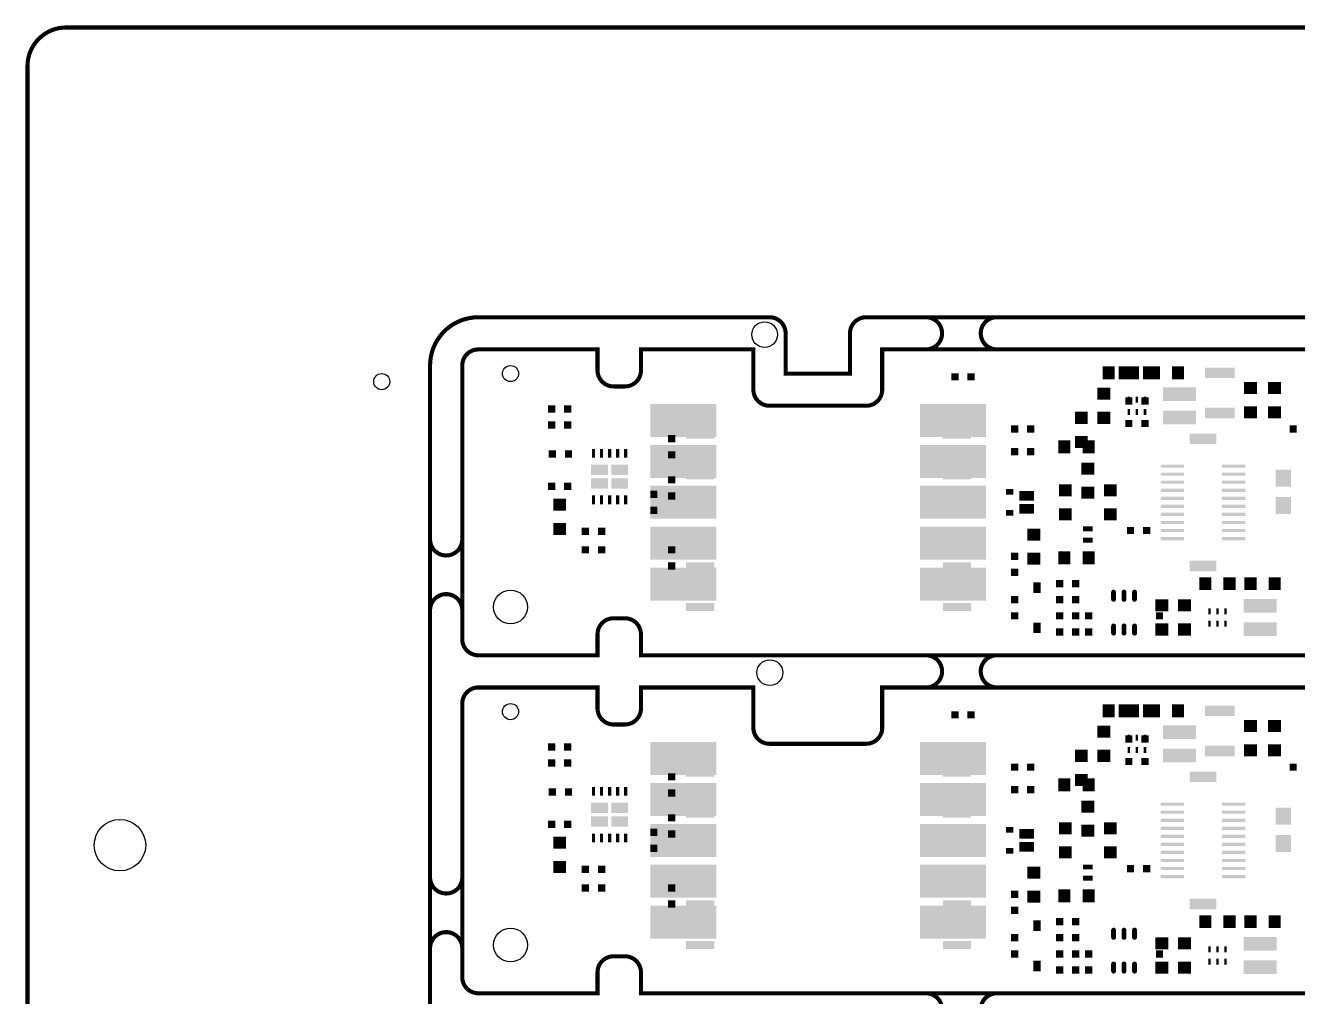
# Model space of a CAD drawing. Header units: inches. Extents: x -27 to 277, y -39 to 189.
# Drawn here: x -27.1 to 51.9, y 127.8 to 188.1 of the extents above; entities that cross this region are included whole.
import ezdxf

# ---------------------------------------------------------------- set-up
doc = ezdxf.new("R2010")
doc.units = ezdxf.units.IN
doc.header["$MEASUREMENT"] = 0
doc.layers.get('0').update_dxf_attribs({"color": 1})
for name, color, linetype in [('11_SPB', 52, 'Continuous'), ('12_SPT', 92, 'Continuous'), ('5_OL', 132, 'Continuous')]:
    doc.layers.add(name, color=color, linetype=linetype)

# ---------------------------------------------------------------- blocks, each defined once
blk = doc.blocks.new('D44ROUND2_10058X2_10058')
blk.add_circle((0, 0), 1.05)
blk = doc.blocks.new('D45ROUND1X1')
blk.add_circle((0, 0), 0.5)
blk = doc.blocks.new('D46ROUND3_2004X3_2004')
blk.add_circle((0, 0), 1.6)
blk = doc.blocks.new('D47ROUND1_6002X1_6002')
blk.add_circle((0, 0), 0.8)
blk = doc.blocks.new('D175RECTANGLE0_15001X0_38001')
blk.add_solid([(-0.075005, -0.190005), (0.075005, -0.190005), (-0.075005, 0.190005), (0.075005, 0.190005)])
blk = doc.blocks.new('D176RECTANGLE2_05001X0_85001')
blk.add_solid([(-1.025005, -0.425005), (1.025005, -0.425005), (-1.025005, 0.425005), (1.025005, 0.425005)])
blk = doc.blocks.new('D180RECTANGLE1_85001X0_65001')
blk.add_solid([(-0.925005, -0.325005), (0.925005, -0.325005), (-0.925005, 0.325005), (0.925005, 0.325005)])
blk = doc.blocks.new('D179RECTANGLE0_8X0_75001')
blk.add_solid([(-0.4, -0.375005), (0.4, -0.375005), (-0.4, 0.375005), (0.4, 0.375005)])
blk = doc.blocks.new('D184RECTANGLE0_75001X0_8')
blk.add_solid([(-0.375005, -0.4), (0.375005, -0.4), (-0.375005, 0.4), (0.375005, 0.4)])
blk = doc.blocks.new('D177SQUARE0_45001X0_45001')
blk.add_solid([(-0.225005, -0.225005), (0.225005, -0.225005), (-0.225005, 0.225005), (0.225005, 0.225005)])
blk = doc.blocks.new('D186RECTANGLE4_09999X2_05001')
blk.add_solid([(-2.049995, -1.025005), (2.049995, -1.025005), (-2.049995, 1.025005), (2.049995, 1.025005)])
blk = doc.blocks.new('D194RECTANGLE0_95001X1_05001')
blk.add_solid([(-0.475005, -0.525005), (0.475005, -0.525005), (-0.475005, 0.525005), (0.475005, 0.525005)])
blk = doc.blocks.new('D188OBLONG0_3X0_75001', base_point=(0.15, 0.375))
at = {"const_width": 0.15}
blk.add_lwpolyline([(0.075, 0.15, 1), (0.225, 0.15), (0.225, 0.60001, 1), (0.075, 0.60001), (0.075, 0.15)], format="xyb", dxfattribs=at)
blk = doc.blocks.new('D199RECTANGLE1_45001X0_2')
blk.add_solid([(-0.725005, -0.1), (0.725005, -0.1), (-0.725005, 0.1), (0.725005, 0.1)])
blk = doc.blocks.new('D200RECTANGLE1_65001X0_65001')
blk.add_solid([(-0.825005, -0.325005), (0.825005, -0.325005), (-0.825005, 0.325005), (0.825005, 0.325005)])
blk = doc.blocks.new('D201RECTANGLE1_75001X0_48999')
blk.add_solid([(-0.875005, -0.244995), (0.875005, -0.244995), (-0.875005, 0.244995), (0.875005, 0.244995)])
blk = doc.blocks.new('D202RECTANGLE0_6X0_3')
blk.add_solid([(-0.3, -0.15), (0.3, -0.15), (-0.3, 0.15), (0.3, 0.15)])
blk = doc.blocks.new('D203RECTANGLE0_2X0_55001')
blk.add_solid([(-0.1, -0.275005), (0.1, -0.275005), (-0.1, 0.275005), (0.1, 0.275005)])
blk = doc.blocks.new('D206RECTANGLE0_45001X0_35001')
blk.add_solid([(-0.225005, -0.175005), (0.225005, -0.175005), (-0.225005, 0.175005), (0.225005, 0.175005)])
blk = doc.blocks.new('D210RECTANGLE0_45001X0_65001')
blk.add_solid([(-0.225005, -0.325005), (0.225005, -0.325005), (-0.225005, 0.325005), (0.225005, 0.325005)])
blk = doc.blocks.new('D211RECTANGLE1_05001X0_65001')
blk.add_solid([(-0.525005, -0.325005), (0.525005, -0.325005), (-0.525005, 0.325005), (0.525005, 0.325005)])
blk = doc.blocks.new('D212RECTANGLE0_9X0_6')
blk.add_solid([(-0.45, -0.3), (0.45, -0.3), (-0.45, 0.3), (0.45, 0.3)])

msp = doc.modelspace()

# ---------------------------------------------------------------- linework, layer by layer
at = {"layer": '5_OL', "const_width": 0.254}
for points in [[(-27.0002, 185.60034, -0.414214), (-24.5999, 188.00064)], [(-1.99898, 166.99992, -0.414214), (1.00076, 169.99966)], [(19.08048, 169.99966, -0.414214), (20.08124, 168.9989)], [(24.0792, 168.9989, -0.414214), (25.07996, 169.99966)], [(28.80106, 169.99966, -0.414214), (29.79928, 168.9989)], [(32.19958, 168.9989, -0.414214), (33.20034, 169.99966)], [(29.79928, 168.9989, -0.413469), (28.80106, 168.00068)], [(33.20034, 168.00068, -0.41347), (32.19958, 168.9989)], [(1.00076, 168.00068, 0.414214), (0, 166.99992)], [(1.00076, 168.00068, 0.414214), (0, 166.99992)], [(9.40054, 165.69944, -0.414214), (8.39978, 166.7002)], [(9.40054, 165.69944, -0.414214), (8.39978, 166.7002)], [(11.0998, 166.7002, -0.414214), (10.09904, 165.69944)], [(11.0998, 166.7002, -0.414214), (10.09904, 165.69944)], [(19.08048, 164.50056, -0.41347), (18.07972, 165.49878)], [(19.08048, 164.50056, -0.41347), (18.07972, 165.49878)], [(26.08072, 165.49878, -0.414214), (25.07996, 164.50056)], [(26.08072, 165.49878, -0.414214), (25.07996, 164.50056)], [(-1.00076, 155.19908, -0.414214), (-1.99898, 156.19984)], [(0, 156.19984, -0.414214), (-1.00076, 155.19908)], [(-1.99898, 151.80056, -0.413469), (-1.00076, 152.79878)], [(-1.00076, 152.79878, -0.41347), (0, 151.80056)], [(8.39978, 150.29942, -0.414214), (9.40054, 151.30018)], [(8.39978, 150.29942, -0.414214), (9.40054, 151.30018)], [(10.09904, 151.30018, -0.414214), (11.0998, 150.29942)], [(10.09904, 151.30018, -0.414214), (11.0998, 150.29942)], [(0, 149.9997, 0.414214), (1.00076, 148.99894)], [(0, 149.9997, 0.414214), (1.00076, 148.99894)], [(28.80106, 148.99894, -0.413469), (29.79928, 148.00072)], [(28.80106, 148.99894, -0.413469), (29.79928, 148.00072)], [(32.19958, 148.00072, -0.414214), (33.20034, 148.99894)], [(32.19958, 148.00072, -0.414214), (33.20034, 148.99894)], [(29.79928, 148.00072, -0.41347), (28.80106, 146.99996)], [(29.79928, 148.00072, -0.41347), (28.80106, 146.99996)], [(33.20034, 146.99996, -0.414214), (32.19958, 148.00072)], [(33.20034, 146.99996, -0.414214), (32.19958, 148.00072)], [(1.00076, 146.99996, 0.414214), (0, 145.9992)], [(1.00076, 146.99996, 0.414214), (0, 145.9992)], [(9.40054, 144.69872, -0.414214), (8.39978, 145.69948)], [(9.40054, 144.70126, -0.41347), (8.39978, 145.69948)], [(11.0998, 145.69948, -0.414214), (10.09904, 144.69872)], [(11.0998, 145.69948, -0.414214), (10.09904, 144.70126)], [(19.08048, 143.49984, -0.414214), (18.07972, 144.5006)], [(19.08048, 143.49984, -0.414214), (18.07972, 144.5006)], [(26.08072, 144.5006, -0.414214), (25.07996, 143.49984)], [(26.08072, 144.5006, -0.414214), (25.07996, 143.49984)], [(-1.00076, 134.2009, -0.413469), (-1.99898, 135.19912)], [(-1.00076, 134.2009, -0.413469), (-1.99898, 135.19912)], [(0, 135.19912, -0.414214), (-1.00076, 134.2009)], [(0, 135.19912, -0.414214), (-1.00076, 134.2009)], [(-1.99898, 130.79984, -0.41347), (-1.00076, 131.8006)], [(-1.99898, 130.79984, -0.41347), (-1.00076, 131.8006)], [(-1.00076, 131.8006, -0.414214), (0, 130.79984)], [(-1.00076, 131.8006, -0.414214), (0, 130.79984)], [(8.39978, 129.2987, -0.414214), (9.40054, 130.29946)], [(8.39978, 129.30124, -0.414214), (9.40054, 130.29946)], [(10.09904, 130.29946, -0.414214), (11.0998, 129.2987)], [(10.09904, 130.29946, -0.41347), (11.0998, 129.30124)], [(0, 128.99898, 0.414214), (1.00076, 128.00076)], [(0, 128.99898, 0.414214), (1.00076, 128.00076)], [(28.80106, 128.00076, -0.414214), (29.79928, 127)], [(32.19958, 127, -0.414214), (33.20034, 128.00076)]]:
    msp.add_lwpolyline(points, format="xyb", dxfattribs=at)
for points in [[(274.1295, 188.00064), (-24.5999, 188.00064)], [(-27.0002, 185.60034), (-27.0002, -36.10102)], [(1.00076, 169.99966), (19.08048, 169.99966)], [(25.07996, 169.99966), (118.999, 169.99966)], [(20.08124, 168.9989), (20.08124, 166.49954), (24.0792, 166.49954), (24.0792, 168.9989)], [(8.39978, 166.7002), (8.39978, 168.00068), (1.00076, 168.00068)], [(8.39978, 166.7002), (8.39978, 168.00068), (1.00076, 168.00068)], [(18.07972, 165.49878), (18.07972, 168.00068), (11.0998, 168.00068), (11.0998, 166.7002)], [(18.07972, 165.49878), (18.07972, 168.00068), (11.0998, 168.00068), (11.0998, 166.7002)], [(118.00078, 163.4998), (118.00078, 168.00068), (26.08072, 168.00068), (26.08072, 165.49878)], [(118.00078, 163.4998), (118.00078, 168.00068), (26.08072, 168.00068), (26.08072, 165.49878)], [(-1.99898, -18.00098), (-1.99898, 166.99992)], [(0, 166.99992), (0, 149.9997)], [(0, 166.99992), (0, 149.9997)], [(10.09904, 165.69944), (9.40054, 165.69944)], [(10.09904, 165.69944), (9.40054, 165.69944)], [(25.07996, 164.50056), (19.08048, 164.50056)], [(25.07996, 164.50056), (19.08048, 164.50056)], [(11.0998, 150.29942), (11.0998, 148.99894), (118.00078, 148.99894), (118.00078, 153.49982)], [(11.0998, 150.29942), (11.0998, 148.99894), (118.00078, 148.99894), (118.00078, 153.49982)], [(9.40054, 151.30018), (10.09904, 151.30018)], [(9.40054, 151.30018), (10.09904, 151.30018)], [(1.00076, 148.99894), (8.39978, 148.99894), (8.39978, 150.29942)], [(1.00076, 148.99894), (8.39978, 148.99894), (8.39978, 150.29942)], [(8.39978, 145.69948), (8.39978, 146.99996), (1.00076, 146.99996)], [(8.39978, 145.69948), (8.39978, 146.99996), (1.00076, 146.99996)], [(18.07972, 144.5006), (18.07972, 146.99996), (11.0998, 146.99996), (11.0998, 145.69948)], [(18.07972, 144.5006), (18.07972, 146.99996), (11.0998, 146.99996), (11.0998, 145.69948)], [(118.00078, 142.49908), (118.00078, 146.99996), (26.08072, 146.99996), (26.08072, 144.5006)], [(118.00078, 142.49908), (118.00078, 146.99996), (26.08072, 146.99996), (26.08072, 144.5006)], [(0, 145.9992), (0, 128.99898)], [(0, 145.9992), (0, 128.99898)], [(10.09904, 144.70126), (9.40054, 144.70126)], [(10.09904, 144.69872), (9.40054, 144.69872)], [(25.07996, 143.49984), (19.08048, 143.49984)], [(25.07996, 143.49984), (19.08048, 143.49984)], [(11.0998, 129.2987), (11.0998, 128.00076), (118.00078, 128.00076), (118.00078, 132.4991)], [(11.0998, 129.30124), (11.0998, 128.00076), (118.00078, 128.00076), (118.00078, 132.4991)], [(9.40054, 130.29946), (10.09904, 130.29946)], [(9.40054, 130.29946), (10.09904, 130.29946)], [(1.00076, 128.00076), (8.39978, 128.00076), (8.39978, 129.30124)], [(1.00076, 128.00076), (8.39978, 128.00076), (8.39978, 129.2987)]]:
    msp.add_lwpolyline(points, dxfattribs=at)

# ---------------------------------------------------------------- block references
at = {"layer": '11_SPB'}
for name, p in [('D45ROUND1X1', (2.99974, 166.49954)), ('D184RECTANGLE0_75001X0_8', (41.15054, 166.55034)), ('D184RECTANGLE0_75001X0_8', (42.64914, 166.55034)), ('D180RECTANGLE1_85001X0_65001', (47.05096, 166.55034)), ('D179RECTANGLE0_8X0_75001', (48.95088, 165.60038)), ('D179RECTANGLE0_8X0_75001', (50.44948, 165.60038)), ('D179RECTANGLE0_8X0_75001', (39.85006, 165.24986)), ('D176RECTANGLE2_05001X0_85001', (44.54906, 165.22446)), ('D186RECTANGLE4_09999X2_05001', (13.72616, 163.58108)), ('D186RECTANGLE4_09999X2_05001', (30.47492, 163.58108)), ('D175RECTANGLE0_15001X0_38001', (41.39946, 164.8841)), ('D175RECTANGLE0_15001X0_38001', (41.89984, 164.8841)), ('D175RECTANGLE0_15001X0_38001', (42.40022, 164.8841)), ('D180RECTANGLE1_85001X0_65001', (47.05096, 164.05098)), ('D179RECTANGLE0_8X0_75001', (48.95088, 164.09924)), ('D179RECTANGLE0_8X0_75001', (50.44948, 164.09924)), ('D179RECTANGLE0_8X0_75001', (38.45052, 163.74872)), ('D179RECTANGLE0_8X0_75001', (39.85006, 163.74872)), ('D175RECTANGLE0_15001X0_38001', (41.39946, 164.11448)), ('D175RECTANGLE0_15001X0_38001', (41.89984, 164.11448)), ('D175RECTANGLE0_15001X0_38001', (42.40022, 164.11448)), ('D176RECTANGLE2_05001X0_85001', (44.54906, 163.77412)), ('D177SQUARE0_45001X0_45001', (51.6001, 163.05022)), ('D186RECTANGLE4_09999X2_05001', (13.72616, 161.04108)), ('D186RECTANGLE4_09999X2_05001', (30.47492, 161.04108)), ('D179RECTANGLE0_8X0_75001', (38.45052, 162.25012)), ('D194RECTANGLE0_95001X1_05001', (51.00066, 159.99968)), ('D186RECTANGLE4_09999X2_05001', (13.72616, 158.50108)), ('D186RECTANGLE4_09999X2_05001', (30.47492, 158.50108)), ('D194RECTANGLE0_95001X1_05001', (51.00066, 158.30042)), ('D186RECTANGLE4_09999X2_05001', (13.72616, 155.96108)), ('D186RECTANGLE4_09999X2_05001', (30.47492, 155.96108)), ('D186RECTANGLE4_09999X2_05001', (13.72616, 153.42108)), ('D186RECTANGLE4_09999X2_05001', (30.47492, 153.42108)), ('D184RECTANGLE0_75001X0_8', (46.14926, 153.44902)), ('D184RECTANGLE0_75001X0_8', (47.6504, 153.44902)), ('D184RECTANGLE0_75001X0_8', (48.95088, 153.44902)), ('D184RECTANGLE0_75001X0_8', (50.44948, 153.44902)), ('D188OBLONG0_3X0_75001', (40.4495, 152.69972)), ('D188OBLONG0_3X0_75001', (41.09974, 152.69972)), ('D188OBLONG0_3X0_75001', (41.74998, 152.69972)), ('D179RECTANGLE0_8X0_75001', (43.44924, 152.10028)), ('D179RECTANGLE0_8X0_75001', (44.84878, 152.10028)), ('D176RECTANGLE2_05001X0_85001', (49.55032, 152.07488)), ('D175RECTANGLE0_15001X0_38001', (46.40072, 151.73452)), ('D175RECTANGLE0_15001X0_38001', (46.9011, 151.73452)), ('D175RECTANGLE0_15001X0_38001', (47.39894, 151.73452)), ('D177SQUARE0_45001X0_45001', (38.9001, 151.45004)), ('D188OBLONG0_3X0_75001', (40.4495, 150.59914)), ('D188OBLONG0_3X0_75001', (41.74998, 150.59914)), ('D179RECTANGLE0_8X0_75001', (43.44924, 150.59914)), ('D179RECTANGLE0_8X0_75001', (44.84878, 150.59914)), ('D175RECTANGLE0_15001X0_38001', (46.40072, 150.9649)), ('D175RECTANGLE0_15001X0_38001', (46.9011, 150.9649)), ('D175RECTANGLE0_15001X0_38001', (47.39894, 150.9649)), ('D176RECTANGLE2_05001X0_85001', (49.55032, 150.62454)), ('D177SQUARE0_45001X0_45001', (38.9001, 150.44928)), ('D45ROUND1X1', (2.99974, 145.49882)), ('D184RECTANGLE0_75001X0_8', (41.15054, 145.54962)), ('D184RECTANGLE0_75001X0_8', (42.64914, 145.54962)), ('D180RECTANGLE1_85001X0_65001', (47.05096, 145.54962)), ('D179RECTANGLE0_8X0_75001', (39.85006, 144.24914)), ('D176RECTANGLE2_05001X0_85001', (44.54906, 144.22374)), ('D179RECTANGLE0_8X0_75001', (48.95088, 144.59966)), ('D179RECTANGLE0_8X0_75001', (50.44948, 144.59966)), ('D175RECTANGLE0_15001X0_38001', (41.39946, 143.88592)), ('D175RECTANGLE0_15001X0_38001', (41.89984, 143.88592)), ('D175RECTANGLE0_15001X0_38001', (42.40022, 143.88592)), ('D186RECTANGLE4_09999X2_05001', (13.72616, 142.58036)), ('D186RECTANGLE4_09999X2_05001', (30.47492, 142.58036)), ('D179RECTANGLE0_8X0_75001', (38.45052, 142.75054)), ('D179RECTANGLE0_8X0_75001', (39.85006, 142.75054)), ('D175RECTANGLE0_15001X0_38001', (41.39946, 143.11376)), ('D175RECTANGLE0_15001X0_38001', (41.89984, 143.11376)), ('D175RECTANGLE0_15001X0_38001', (42.40022, 143.11376)), ('D176RECTANGLE2_05001X0_85001', (44.54906, 142.77594)), ('D180RECTANGLE1_85001X0_65001', (47.05096, 143.05026)), ('D179RECTANGLE0_8X0_75001', (48.95088, 143.10106)), ('D179RECTANGLE0_8X0_75001', (50.44948, 143.10106)), ('D177SQUARE0_45001X0_45001', (51.6001, 142.0495)), ('D179RECTANGLE0_8X0_75001', (38.45052, 141.2494)), ('D186RECTANGLE4_09999X2_05001', (13.72616, 140.04036)), ('D186RECTANGLE4_09999X2_05001', (30.47492, 140.04036)), ('D194RECTANGLE0_95001X1_05001', (51.00066, 138.99896)), ('D186RECTANGLE4_09999X2_05001', (13.72616, 137.50036)), ('D186RECTANGLE4_09999X2_05001', (30.47492, 137.50036)), ('D194RECTANGLE0_95001X1_05001', (51.00066, 137.2997)), ('D186RECTANGLE4_09999X2_05001', (13.72616, 134.96036)), ('D186RECTANGLE4_09999X2_05001', (30.47492, 134.96036)), ('D186RECTANGLE4_09999X2_05001', (13.72616, 132.42036)), ('D186RECTANGLE4_09999X2_05001', (30.47492, 132.42036)), ('D184RECTANGLE0_75001X0_8', (46.14926, 132.45084)), ('D184RECTANGLE0_75001X0_8', (47.6504, 132.45084)), ('D184RECTANGLE0_75001X0_8', (48.95088, 132.45084)), ('D184RECTANGLE0_75001X0_8', (50.44948, 132.45084)), ('D188OBLONG0_3X0_75001', (40.4495, 131.699)), ('D188OBLONG0_3X0_75001', (41.09974, 131.699)), ('D188OBLONG0_3X0_75001', (41.74998, 131.699)), ('D179RECTANGLE0_8X0_75001', (43.44924, 131.09956)), ('D179RECTANGLE0_8X0_75001', (44.84878, 131.09956)), ('D176RECTANGLE2_05001X0_85001', (49.55032, 131.07416)), ('D177SQUARE0_45001X0_45001', (38.9001, 130.44932)), ('D175RECTANGLE0_15001X0_38001', (46.40072, 130.7338)), ('D175RECTANGLE0_15001X0_38001', (46.9011, 130.7338)), ('D175RECTANGLE0_15001X0_38001', (47.39894, 130.7338)), ('D177SQUARE0_45001X0_45001', (38.9001, 129.4511)), ('D188OBLONG0_3X0_75001', (40.4495, 129.60096)), ('D188OBLONG0_3X0_75001', (41.74998, 129.60096)), ('D179RECTANGLE0_8X0_75001', (43.44924, 129.60096)), ('D179RECTANGLE0_8X0_75001', (44.84878, 129.60096)), ('D175RECTANGLE0_15001X0_38001', (46.40072, 129.96418)), ('D175RECTANGLE0_15001X0_38001', (46.9011, 129.96418)), ('D175RECTANGLE0_15001X0_38001', (47.39894, 129.96418)), ('D176RECTANGLE2_05001X0_85001', (49.55032, 129.62382))]:
    msp.add_blockref(name, p, dxfattribs=at)
at = {"layer": '12_SPT'}
for name, p in [('D45ROUND1X1', (2.99974, 166.49954)), ('D184RECTANGLE0_75001X0_8', (40.14978, 166.55034)), ('D184RECTANGLE0_75001X0_8', (41.65092, 166.55034)), ('D184RECTANGLE0_75001X0_8', (42.94886, 166.55034)), ('D184RECTANGLE0_75001X0_8', (44.45, 166.55034)), ('D177SQUARE0_45001X0_45001', (30.59938, 166.29888)), ('D177SQUARE0_45001X0_45001', (31.60014, 166.29888)), ('D177SQUARE0_45001X0_45001', (5.5499, 164.2999)), ('D177SQUARE0_45001X0_45001', (6.55066, 164.2999)), ('D177SQUARE0_45001X0_45001', (41.39946, 164.80028)), ('D177SQUARE0_45001X0_45001', (42.40022, 164.80028)), ('D177SQUARE0_45001X0_45001', (41.39946, 163.40074)), ('D177SQUARE0_45001X0_45001', (42.40022, 163.40074)), ('D177SQUARE0_45001X0_45001', (5.5499, 163.29914)), ('D177SQUARE0_45001X0_45001', (6.55066, 163.29914)), ('D201RECTANGLE1_75001X0_48999', (14.7701, 162.70478)), ('D201RECTANGLE1_75001X0_48999', (30.71876, 162.70478)), ('D177SQUARE0_45001X0_45001', (34.30016, 163.05022)), ('D177SQUARE0_45001X0_45001', (35.30092, 163.05022)), ('D200RECTANGLE1_65001X0_65001', (45.9994, 162.45078)), ('D177SQUARE0_45001X0_45001', (12.99972, 162.45078)), ('D184RECTANGLE0_75001X0_8', (37.39896, 161.9504)), ('D184RECTANGLE0_75001X0_8', (38.9001, 161.9504)), ('D177SQUARE0_45001X0_45001', (5.6007, 161.50082)), ('D177SQUARE0_45001X0_45001', (6.59892, 161.50082)), ('D203RECTANGLE0_2X0_55001', (8.15086, 161.54908)), ('D203RECTANGLE0_2X0_55001', (8.65124, 161.54908)), ('D203RECTANGLE0_2X0_55001', (9.14908, 161.54908)), ('D203RECTANGLE0_2X0_55001', (9.64946, 161.54908)), ('D203RECTANGLE0_2X0_55001', (10.14984, 161.54908)), ('D177SQUARE0_45001X0_45001', (12.99972, 161.45002)), ('D201RECTANGLE1_75001X0_48999', (14.7701, 161.43478)), ('D201RECTANGLE1_75001X0_48999', (30.71876, 161.43478)), ('D177SQUARE0_45001X0_45001', (34.30016, 161.65068)), ('D177SQUARE0_45001X0_45001', (35.30092, 161.65068)), ('D211RECTANGLE1_05001X0_65001', (8.52424, 160.52546)), ('D211RECTANGLE1_05001X0_65001', (9.77392, 160.52546)), ('D201RECTANGLE1_75001X0_48999', (14.7701, 160.16478)), ('D201RECTANGLE1_75001X0_48999', (30.71876, 160.16478)), ('D179RECTANGLE0_8X0_75001', (38.8493, 160.59912)), ('D199RECTANGLE1_45001X0_2', (44.09948, 160.74898)), ('D199RECTANGLE1_45001X0_2', (47.89932, 160.74898)), ('D177SQUARE0_45001X0_45001', (5.5499, 159.4993)), ('D177SQUARE0_45001X0_45001', (6.55066, 159.4993)), ('D211RECTANGLE1_05001X0_65001', (8.52424, 159.67456)), ('D211RECTANGLE1_05001X0_65001', (9.77392, 159.67456)), ('D177SQUARE0_45001X0_45001', (12.99972, 159.90062)), ('D179RECTANGLE0_8X0_75001', (37.44976, 159.25038)), ('D179RECTANGLE0_8X0_75001', (40.24884, 159.25038)), ('D199RECTANGLE1_45001X0_2', (44.09948, 160.2486)), ('D199RECTANGLE1_45001X0_2', (44.09948, 159.75076)), ('D199RECTANGLE1_45001X0_2', (47.89932, 160.2486)), ('D199RECTANGLE1_45001X0_2', (47.89932, 159.75076)), ('D203RECTANGLE0_2X0_55001', (8.15086, 158.65094)), ('D203RECTANGLE0_2X0_55001', (8.65124, 158.65094)), ('D203RECTANGLE0_2X0_55001', (9.14908, 158.65094)), ('D203RECTANGLE0_2X0_55001', (9.64946, 158.65094)), ('D203RECTANGLE0_2X0_55001', (10.14984, 158.65094)), ('D177SQUARE0_45001X0_45001', (11.8999, 158.99892)), ('D177SQUARE0_45001X0_45001', (12.99972, 158.89986)), ('D201RECTANGLE1_75001X0_48999', (14.7701, 158.89478)), ('D201RECTANGLE1_75001X0_48999', (30.71876, 158.89478)), ('D206RECTANGLE0_45001X0_35001', (34.00044, 159.14878)), ('D212RECTANGLE0_9X0_6', (35.04946, 158.89986)), ('D179RECTANGLE0_8X0_75001', (38.8493, 159.10052)), ('D199RECTANGLE1_45001X0_2', (44.09948, 159.25038)), ('D199RECTANGLE1_45001X0_2', (44.09948, 158.75)), ('D199RECTANGLE1_45001X0_2', (47.89932, 159.25038)), ('D199RECTANGLE1_45001X0_2', (47.89932, 158.75)), ('D179RECTANGLE0_8X0_75001', (6.05028, 158.34868)), ('D177SQUARE0_45001X0_45001', (11.8999, 158.0007)), ('D206RECTANGLE0_45001X0_35001', (34.00044, 157.85084)), ('D212RECTANGLE0_9X0_6', (35.04946, 158.09976)), ('D179RECTANGLE0_8X0_75001', (37.44976, 157.74924)), ('D179RECTANGLE0_8X0_75001', (40.24884, 157.74924)), ('D199RECTANGLE1_45001X0_2', (44.09948, 158.24962)), ('D199RECTANGLE1_45001X0_2', (47.89932, 158.24962)), ('D179RECTANGLE0_8X0_75001', (6.05028, 156.85008)), ('D199RECTANGLE1_45001X0_2', (44.09948, 157.74924)), ('D199RECTANGLE1_45001X0_2', (44.09948, 157.24886)), ('D199RECTANGLE1_45001X0_2', (47.89932, 157.74924)), ('D199RECTANGLE1_45001X0_2', (47.89932, 157.24886)), ('D177SQUARE0_45001X0_45001', (7.65048, 156.70022)), ('D177SQUARE0_45001X0_45001', (8.65124, 156.70022)), ('D179RECTANGLE0_8X0_75001', (35.49904, 156.49956)), ('D202RECTANGLE0_6X0_3', (38.8493, 156.85008)), ('D177SQUARE0_45001X0_45001', (41.50106, 156.75102)), ('D177SQUARE0_45001X0_45001', (42.49928, 156.75102)), ('D199RECTANGLE1_45001X0_2', (44.09948, 156.75102)), ('D199RECTANGLE1_45001X0_2', (47.89932, 156.75102)), ('D177SQUARE0_45001X0_45001', (7.65048, 155.5496)), ('D177SQUARE0_45001X0_45001', (8.65124, 155.5496)), ('D177SQUARE0_45001X0_45001', (12.99972, 155.5496)), ('D201RECTANGLE1_75001X0_48999', (14.78026, 155.8036)), ('D201RECTANGLE1_75001X0_48999', (30.72892, 155.8036)), ('D202RECTANGLE0_6X0_3', (38.8493, 156.14904)), ('D199RECTANGLE1_45001X0_2', (44.09948, 156.25064)), ('D199RECTANGLE1_45001X0_2', (47.89932, 156.25064)), ('D177SQUARE0_45001X0_45001', (34.30016, 155.15082)), ('D179RECTANGLE0_8X0_75001', (35.49904, 155.00096)), ('D184RECTANGLE0_75001X0_8', (37.39896, 155.04922)), ('D184RECTANGLE0_75001X0_8', (38.9001, 155.04922)), ('D200RECTANGLE1_65001X0_65001', (45.9994, 154.54884)), ('D177SQUARE0_45001X0_45001', (12.99972, 154.54884)), ('D201RECTANGLE1_75001X0_48999', (14.78026, 154.5336)), ('D201RECTANGLE1_75001X0_48999', (30.72892, 154.5336)), ('D177SQUARE0_45001X0_45001', (34.30016, 154.15006)), ('D201RECTANGLE1_75001X0_48999', (14.78026, 153.2636)), ('D201RECTANGLE1_75001X0_48999', (30.72892, 153.2636)), ('D210RECTANGLE0_45001X0_65001', (35.6997, 153.2001)), ('D177SQUARE0_45001X0_45001', (37.09924, 153.44902)), ('D177SQUARE0_45001X0_45001', (38.1, 153.44902)), ('D177SQUARE0_45001X0_45001', (34.30016, 152.4508)), ('D177SQUARE0_45001X0_45001', (37.09924, 152.4508)), ('D177SQUARE0_45001X0_45001', (38.1, 152.4508)), ('D188OBLONG0_3X0_75001', (40.4495, 152.69972)), ('D188OBLONG0_3X0_75001', (41.09974, 152.69972)), ('D188OBLONG0_3X0_75001', (41.74998, 152.69972)), ('D201RECTANGLE1_75001X0_48999', (14.78026, 151.9936)), ('D201RECTANGLE1_75001X0_48999', (30.72892, 151.9936)), ('D177SQUARE0_45001X0_45001', (34.30016, 151.45004)), ('D210RECTANGLE0_45001X0_65001', (35.6997, 150.70074)), ('D177SQUARE0_45001X0_45001', (37.09924, 151.45004)), ('D177SQUARE0_45001X0_45001', (38.1, 151.45004)), ('D188OBLONG0_3X0_75001', (40.4495, 150.59914)), ('D188OBLONG0_3X0_75001', (41.09974, 150.59914)), ('D188OBLONG0_3X0_75001', (41.74998, 150.59914)), ('D177SQUARE0_45001X0_45001', (43.29938, 151.45004)), ('D177SQUARE0_45001X0_45001', (37.09924, 150.44928)), ('D177SQUARE0_45001X0_45001', (38.1, 150.44928)), ('D177SQUARE0_45001X0_45001', (43.29938, 150.44928)), ('D45ROUND1X1', (2.99974, 145.49882)), ('D177SQUARE0_45001X0_45001', (30.59938, 145.3007)), ('D177SQUARE0_45001X0_45001', (31.60014, 145.3007)), ('D184RECTANGLE0_75001X0_8', (40.14978, 145.54962)), ('D184RECTANGLE0_75001X0_8', (41.65092, 145.54962)), ('D184RECTANGLE0_75001X0_8', (42.94886, 145.54962)), ('D184RECTANGLE0_75001X0_8', (44.45, 145.54962)), ('D177SQUARE0_45001X0_45001', (41.39946, 143.79956)), ('D177SQUARE0_45001X0_45001', (42.40022, 143.79956)), ('D177SQUARE0_45001X0_45001', (5.5499, 143.29918)), ('D177SQUARE0_45001X0_45001', (6.55066, 143.29918)), ('D177SQUARE0_45001X0_45001', (5.5499, 142.30096)), ('D177SQUARE0_45001X0_45001', (6.55066, 142.30096)), ('D177SQUARE0_45001X0_45001', (34.30016, 142.0495)), ('D177SQUARE0_45001X0_45001', (35.30092, 142.0495)), ('D177SQUARE0_45001X0_45001', (41.39946, 142.40002)), ('D177SQUARE0_45001X0_45001', (42.40022, 142.40002)), ('D177SQUARE0_45001X0_45001', (12.99972, 141.45006)), ('D201RECTANGLE1_75001X0_48999', (14.7701, 141.70406)), ('D201RECTANGLE1_75001X0_48999', (30.71876, 141.70406)), ('D200RECTANGLE1_65001X0_65001', (45.9994, 141.45006)), ('D177SQUARE0_45001X0_45001', (5.6007, 140.5001)), ('D177SQUARE0_45001X0_45001', (6.59892, 140.5001)), ('D203RECTANGLE0_2X0_55001', (8.15086, 140.5509)), ('D203RECTANGLE0_2X0_55001', (8.65124, 140.5509)), ('D203RECTANGLE0_2X0_55001', (9.14908, 140.5509)), ('D203RECTANGLE0_2X0_55001', (9.64946, 140.5509)), ('D203RECTANGLE0_2X0_55001', (10.14984, 140.5509)), ('D177SQUARE0_45001X0_45001', (12.99972, 140.4493)), ('D201RECTANGLE1_75001X0_48999', (14.7701, 140.43406)), ('D201RECTANGLE1_75001X0_48999', (30.71876, 140.43406)), ('D177SQUARE0_45001X0_45001', (34.30016, 140.64996)), ('D177SQUARE0_45001X0_45001', (35.30092, 140.64996)), ('D184RECTANGLE0_75001X0_8', (37.39896, 140.94968)), ('D184RECTANGLE0_75001X0_8', (38.9001, 140.94968)), ('D211RECTANGLE1_05001X0_65001', (8.52424, 139.52474)), ('D211RECTANGLE1_05001X0_65001', (9.77392, 139.52474)), ('D179RECTANGLE0_8X0_75001', (38.8493, 139.60094)), ('D199RECTANGLE1_45001X0_2', (44.09948, 139.7508)), ('D199RECTANGLE1_45001X0_2', (47.89932, 139.7508)), ('D177SQUARE0_45001X0_45001', (12.99972, 138.8999)), ('D201RECTANGLE1_75001X0_48999', (14.7701, 139.16406)), ('D201RECTANGLE1_75001X0_48999', (30.71876, 139.16406)), ('D199RECTANGLE1_45001X0_2', (44.09948, 139.25042)), ('D199RECTANGLE1_45001X0_2', (47.89932, 139.25042)), ('D177SQUARE0_45001X0_45001', (5.5499, 138.50112)), ('D177SQUARE0_45001X0_45001', (6.55066, 138.50112)), ('D211RECTANGLE1_05001X0_65001', (8.52424, 138.67384)), ('D211RECTANGLE1_05001X0_65001', (9.77392, 138.67384)), ('D206RECTANGLE0_45001X0_35001', (34.00044, 138.1506)), ('D179RECTANGLE0_8X0_75001', (37.44976, 138.24966)), ('D179RECTANGLE0_8X0_75001', (38.8493, 138.0998)), ('D179RECTANGLE0_8X0_75001', (40.24884, 138.24966)), ('D199RECTANGLE1_45001X0_2', (44.09948, 138.75004)), ('D199RECTANGLE1_45001X0_2', (44.09948, 138.24966)), ('D199RECTANGLE1_45001X0_2', (47.89932, 138.75004)), ('D199RECTANGLE1_45001X0_2', (47.89932, 138.24966)), ('D179RECTANGLE0_8X0_75001', (6.05028, 137.3505)), ('D203RECTANGLE0_2X0_55001', (8.15086, 137.65022)), ('D203RECTANGLE0_2X0_55001', (8.65124, 137.65022)), ('D203RECTANGLE0_2X0_55001', (9.14908, 137.65022)), ('D203RECTANGLE0_2X0_55001', (9.64946, 137.65022)), ('D203RECTANGLE0_2X0_55001', (10.14984, 137.65022)), ('D177SQUARE0_45001X0_45001', (11.8999, 138.00074)), ('D177SQUARE0_45001X0_45001', (12.99972, 137.89914)), ('D201RECTANGLE1_75001X0_48999', (14.7701, 137.89406)), ('D201RECTANGLE1_75001X0_48999', (30.71876, 137.89406)), ('D212RECTANGLE0_9X0_6', (35.04946, 137.89914)), ('D199RECTANGLE1_45001X0_2', (44.09948, 137.74928)), ('D199RECTANGLE1_45001X0_2', (47.89932, 137.74928)), ('D177SQUARE0_45001X0_45001', (11.8999, 136.99998)), ('D206RECTANGLE0_45001X0_35001', (34.00044, 136.85012)), ('D212RECTANGLE0_9X0_6', (35.04946, 137.09904)), ('D179RECTANGLE0_8X0_75001', (37.44976, 136.75106)), ('D179RECTANGLE0_8X0_75001', (40.24884, 136.75106)), ('D199RECTANGLE1_45001X0_2', (44.09948, 137.2489)), ('D199RECTANGLE1_45001X0_2', (44.09948, 136.75106)), ('D199RECTANGLE1_45001X0_2', (47.89932, 137.2489)), ('D199RECTANGLE1_45001X0_2', (47.89932, 136.75106)), ('D179RECTANGLE0_8X0_75001', (6.05028, 135.84936)), ('D177SQUARE0_45001X0_45001', (7.65048, 135.6995)), ('D177SQUARE0_45001X0_45001', (8.65124, 135.6995)), ('D202RECTANGLE0_6X0_3', (38.8493, 135.84936)), ('D177SQUARE0_45001X0_45001', (41.50106, 135.7503)), ('D177SQUARE0_45001X0_45001', (42.49928, 135.7503)), ('D199RECTANGLE1_45001X0_2', (44.09948, 136.25068)), ('D199RECTANGLE1_45001X0_2', (47.89932, 136.25068)), ('D179RECTANGLE0_8X0_75001', (35.49904, 135.49884)), ('D202RECTANGLE0_6X0_3', (38.8493, 135.15086)), ('D199RECTANGLE1_45001X0_2', (44.09948, 135.7503)), ('D199RECTANGLE1_45001X0_2', (44.09948, 135.24992)), ('D199RECTANGLE1_45001X0_2', (47.89932, 135.7503)), ('D199RECTANGLE1_45001X0_2', (47.89932, 135.24992)), ('D177SQUARE0_45001X0_45001', (7.65048, 134.54888)), ('D177SQUARE0_45001X0_45001', (8.65124, 134.54888)), ('D177SQUARE0_45001X0_45001', (12.99972, 134.54888)), ('D201RECTANGLE1_75001X0_48999', (14.78026, 134.80542)), ('D201RECTANGLE1_75001X0_48999', (30.72892, 134.80542)), ('D177SQUARE0_45001X0_45001', (34.30016, 134.1501)), ('D179RECTANGLE0_8X0_75001', (35.49904, 134.00024)), ('D184RECTANGLE0_75001X0_8', (37.39896, 134.05104)), ('D184RECTANGLE0_75001X0_8', (38.9001, 134.05104)), ('D177SQUARE0_45001X0_45001', (12.99972, 133.55066)), ('D201RECTANGLE1_75001X0_48999', (14.78026, 133.53542)), ('D201RECTANGLE1_75001X0_48999', (30.72892, 133.53542)), ('D200RECTANGLE1_65001X0_65001', (45.9994, 133.55066)), ('D177SQUARE0_45001X0_45001', (34.30016, 133.14934)), ('D201RECTANGLE1_75001X0_48999', (14.78026, 132.26542)), ('D201RECTANGLE1_75001X0_48999', (30.72892, 132.26542)), ('D210RECTANGLE0_45001X0_65001', (35.6997, 132.19938)), ('D177SQUARE0_45001X0_45001', (37.09924, 132.45084)), ('D177SQUARE0_45001X0_45001', (38.1, 132.45084)), ('D188OBLONG0_3X0_75001', (40.4495, 131.699)), ('D188OBLONG0_3X0_75001', (41.09974, 131.699)), ('D188OBLONG0_3X0_75001', (41.74998, 131.699)), ('D201RECTANGLE1_75001X0_48999', (14.78026, 130.99542)), ('D201RECTANGLE1_75001X0_48999', (30.72892, 130.99542)), ('D177SQUARE0_45001X0_45001', (34.30016, 131.45008)), ('D177SQUARE0_45001X0_45001', (37.09924, 131.45008)), ('D177SQUARE0_45001X0_45001', (38.1, 131.45008)), ('D177SQUARE0_45001X0_45001', (34.30016, 130.44932)), ('D177SQUARE0_45001X0_45001', (37.09924, 130.44932)), ('D177SQUARE0_45001X0_45001', (38.1, 130.44932)), ('D177SQUARE0_45001X0_45001', (43.29938, 130.44932)), ('D210RECTANGLE0_45001X0_65001', (35.6997, 129.70002)), ('D177SQUARE0_45001X0_45001', (37.09924, 129.4511)), ('D177SQUARE0_45001X0_45001', (38.1, 129.4511)), ('D188OBLONG0_3X0_75001', (40.4495, 129.60096)), ('D188OBLONG0_3X0_75001', (41.09974, 129.60096)), ('D188OBLONG0_3X0_75001', (41.74998, 129.60096)), ('D177SQUARE0_45001X0_45001', (43.29938, 129.4511))]:
    msp.add_blockref(name, p, dxfattribs=at)
at = {"layer": '5_OL'}
for name, p in [('D47ROUND1_6002X1_6002', (18.77822, 168.92016)), ('D45ROUND1X1', (-5.00126, 165.99916)), ('D44ROUND2_10058X2_10058', (2.99974, 151.99868)), ('D47ROUND1_6002X1_6002', (19.1008, 147.91944)), ('D46ROUND3_2004X3_2004', (-21.2598, 137.20064)), ('D44ROUND2_10058X2_10058', (2.99974, 131.0005))]:
    msp.add_blockref(name, p, dxfattribs=at)

doc.saveas('drawing.dxf')
